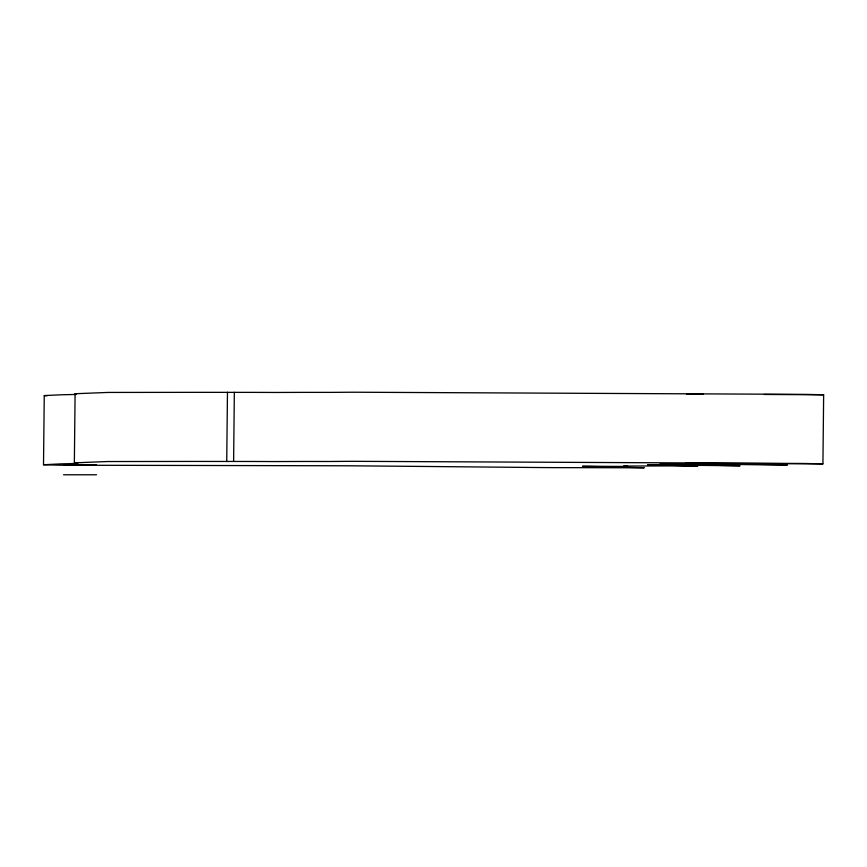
<?xml version="1.0" encoding="UTF-8"?>
<svg xmlns="http://www.w3.org/2000/svg" width="867" height="867" viewBox="0 0 867 867"><rect width="100%" height="100%" fill="white"/><g stroke="black" fill="none" stroke-linecap="round" stroke-linejoin="round"><path stroke-width="1.3" d="M623.861 466.088L626.288 466.294A78.984 1.279 0.6 0 0 626.678 466.327L627.459 466.403A41.681 0.672 0.6 0 0 627.73 466.435L609.436 466.37A57.84 0.943 0.6 0 0 605.242 466.338L597.461 466.294A159.138 2.579 0.6 0 0 591.695 466.262L582.505 466.305L594.459 466.565A43.047 0.694 0.6 0 0 599.465 466.63A39.557 0.639 0.6 0 0 601.449 466.652L644.268 467.79L550.415 467.616A194.241 3.154 0.6 0 1 532.717 467.476L437.748 466.587A61.091 0.986 0.6 0 0 430.379 466.511L354.592 465.839A73.012 1.181 0.6 0 0 347.797 465.785L62.923 465.221A41.291 0.672 0.6 0 1 58.165 465.145L43.513 464.745L44.26 395.569L61.373 394.788A50.123 0.813 0.6 0 1 62.684 394.745L75.895 394.463M43.513 464.745L60.647 463.888A50.123 0.813 0.6 0 1 61.958 463.845L77.824 463.455L74.356 462.848L75.093 393.726L108.039 392.437L187.034 392.35A59.986 0.975 0.6 0 0 190.372 392.339L252.308 392.372A86.787 1.409 0.6 0 1 256.188 392.383A88.401 1.431 0.6 0 1 260.024 392.393L262.408 392.404A53.299 0.867 0.6 0 1 265.497 392.415L272.054 392.448A39.383 0.639 0.6 0 0 275.023 392.458L304.458 392.361A50.763 0.824 0.6 0 1 310.364 392.372L332.354 392.372A61.037 0.986 0.6 0 1 334.088 392.35L338.271 392.328A55.25 0.9 0.6 0 0 340.124 392.317L342.628 392.285A60.235 0.975 0.6 0 1 344.047 392.274L351.482 392.231A35.059 0.574 0.6 0 1 354.202 392.22L800.826 394.355A115.918 1.886 0.6 0 1 806.776 394.409L823.65 394.788L822.924 463.888L806.039 463.509A115.918 1.886 0.6 0 0 800.1 463.455L353.476 461.32A35.059 0.574 0.6 0 0 350.756 461.331L343.321 461.374A60.235 0.975 0.6 0 0 341.901 461.385L339.398 461.407A55.25 0.9 0.6 0 1 337.545 461.428L333.351 461.45A61.037 0.986 0.6 0 0 331.627 461.461L329.048 461.482M226.731 461.363L227.468 392.263M233.613 461.407L234.339 392.307M74.356 462.848L107.313 461.537L186.297 461.439A59.986 0.975 0.6 0 0 189.635 461.428L251.571 461.472A86.787 1.409 0.6 0 1 255.462 461.482A88.401 1.431 0.6 0 1 259.298 461.493L261.671 461.493A53.299 0.867 0.6 0 1 264.76 461.515L271.328 461.547A39.383 0.639 0.6 0 0 274.286 461.558L303.732 461.461A50.763 0.824 0.6 0 1 309.627 461.461L328.647 461.493M96.486 465.015L63.573 464.636L81.27 465.102M44.26 395.569L47.035 395.785M623.872 466.067L672.369 465.904A39.308 0.639 0.6 0 1 675.631 465.947L681.094 466.034A33.835 0.553 0.6 0 0 682.026 466.045A52.714 0.856 0.6 0 0 684.767 466.088L697.697 466.143A61.254 0.997 0.6 0 0 697.751 466.121L690.62 465.752A43.838 0.715 0.6 0 0 688.398 465.709L685.786 465.655A116.611 1.897 0.6 0 0 682.6 465.601L647.606 464.82L740.05 465.807L659.885 464.127L676.856 464.008A54.393 0.878 0.6 0 1 683.543 464.029L728.128 464.376A54.014 0.878 0.6 0 1 734.089 464.441L759.882 464.799A87.762 1.42 0.6 0 0 764.618 464.864A100.464 1.626 0.6 0 0 774.372 464.972L778.609 465.015A57.114 0.932 0.6 0 0 781.254 465.048L787.366 465.059L783.855 464.777A36.067 0.585 0.6 0 0 783.324 464.734L685.97 463.119L822.87 463.867M823.617 394.799L764.261 394.463M686.697 394.008L703.3 394.052M63.573 474.78L96.519 474.78M80.436 464.56L96.519 464.983M687.683 394.052L686.697 394.019M76.524 394.03L75.082 393.748"/></g></svg>
